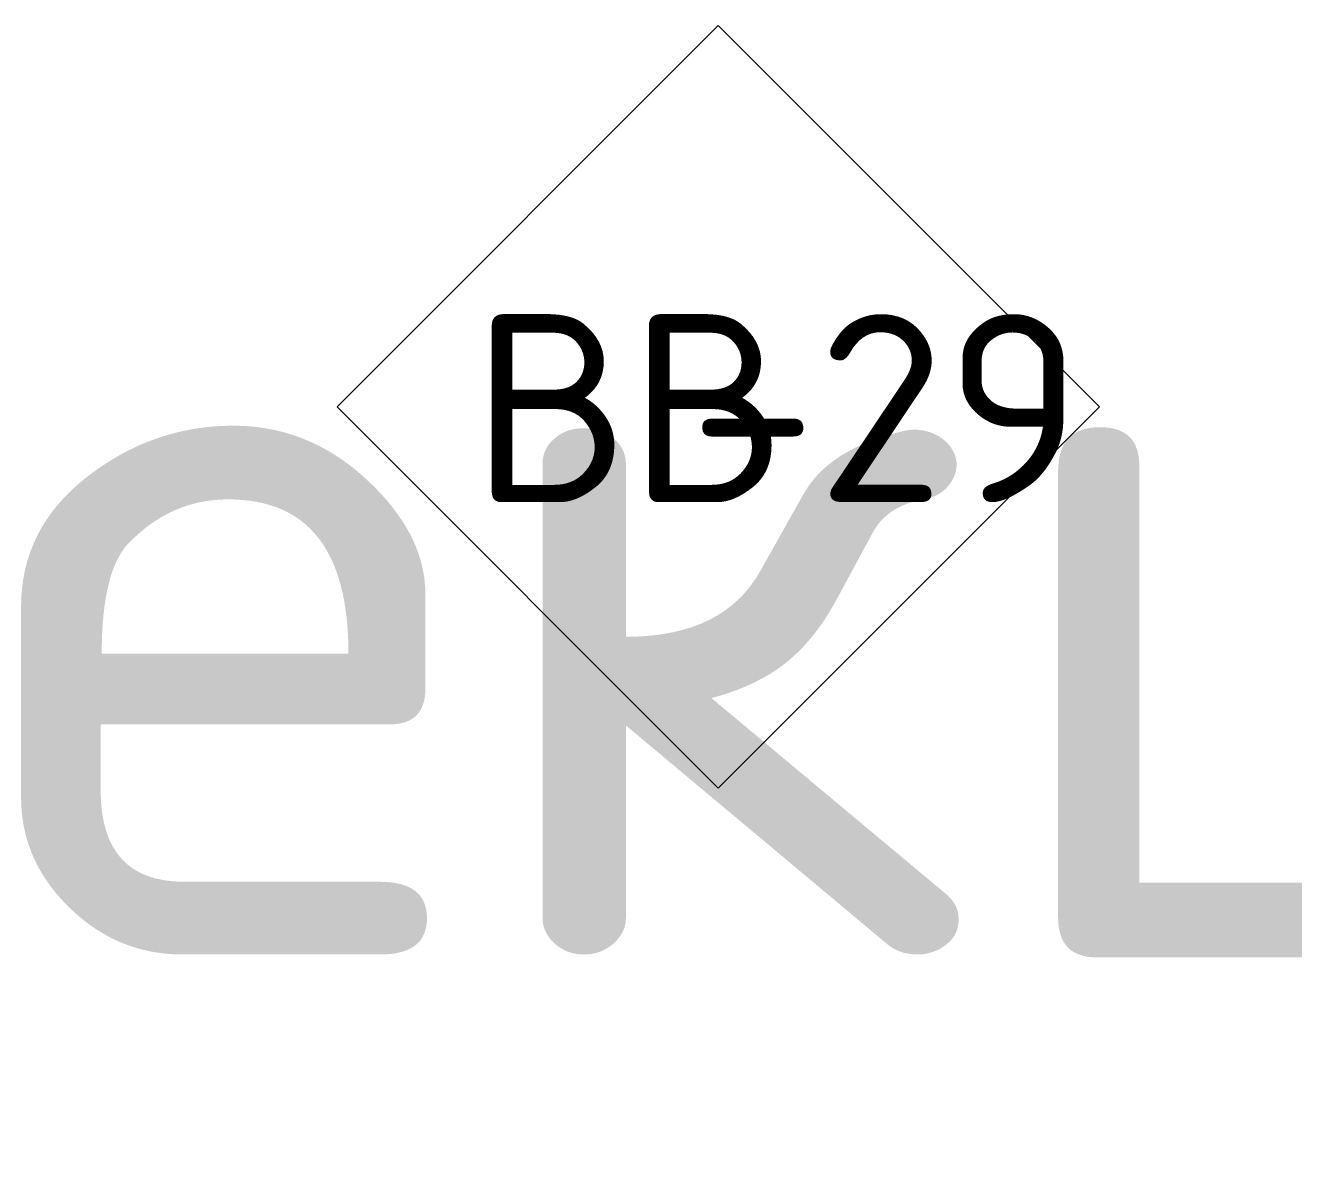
# Model space of a CAD drawing. Header units: millimetres. Extents: x -592259 to 288321, y -552984 to 293768.
# Drawn here: x 111728 to 113078, y -220516 to -219310 of the extents above; entities that cross this region are included whole.
import ezdxf

# ---------------------------------------------------------------- set-up
doc = ezdxf.new("R2010")
doc.units = ezdxf.units.MM
doc.layers.add('A-WALL-____-IDEN', color=250, linetype='Continuous', lineweight=9)
doc.layers.add('G-____-____-TEXT', color=250, linetype='Continuous', lineweight=9)
doc.styles.add('ISOCPEUR_2', font='isocpeur.ttf', dxfattribs={"height": 160})
doc.styles.add('ISOCPEUR_6', font='isocpeur.ttf', dxfattribs={"height": 3.5})

# ---------------------------------------------------------------- blocks, each defined once
blk = doc.blocks.new('ADSK_Марка_Стена - Типоразмер_ADSK_Марка-30564887-АР1_Маркировочный план 3 этажа секция 2_3')
at = {"layer": 'A-WALL-____-IDEN'}
for p, q in [((-0.156, 4.37), (-4.213, 0.312)), ((3.901, 0.312), (-0.156, 4.37)), ((-4.213, 0.312), (-0.156, -3.745)), ((-0.156, -3.745), (3.901, 0.312))]:
    blk.add_line(p, q, dxfattribs=at)

msp = doc.modelspace()

# ---------------------------------------------------------------- block references
at = {"layer": 'A-WALL-____-IDEN', "xscale": 99.99999999999993, "yscale": 99.99999999999993, "zscale": 99.99999999999993}
msp.add_blockref('ADSK_Марка_Стена - Типоразмер_ADSK_Марка-30564887-АР1_Маркировочный план 3 этажа секция 2_3', (112480.7319, -219746.8225), dxfattribs=at)

# ---------------------------------------------------------------- texts
at = {"layer": 'A-WALL-____-IDEN', "char_height": 200, "attachment_point": 1, "style": 'ISOCPEUR_2'}
for s, insert, width in [('ВВ', (112202.351, -219617.1538), 280.590625), ('-29', (112433.8614, -219617.1538), 370.379625)]:
    msp.add_mtext(s, dxfattribs=dict(at, insert=insert, width=width))
at = {"layer": 'G-____-____-TEXT', "color": 7, "insert": (106077.4369, -219498.4418), "char_height": 800, "width": 18169.734652, "attachment_point": 1, "style": 'ISOCPEUR_6'}
msp.add_mtext('3 этаж, 2 секция', dxfattribs=at)

doc.saveas('drawing.dxf')
